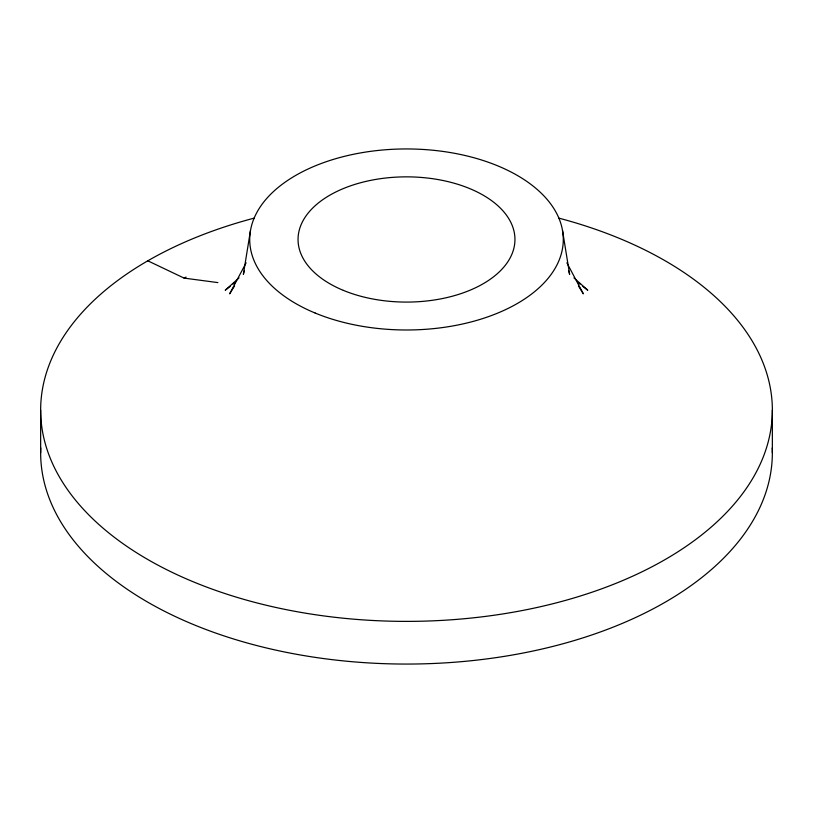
<?xml version="1.0" encoding="UTF-8"?>
<svg xmlns="http://www.w3.org/2000/svg" width="813" height="813" viewBox="0 0 813 813"><rect width="100%" height="100%" fill="white"/><g stroke="black" fill="none" stroke-linecap="round" stroke-linejoin="round"><path stroke-width="1.22" d="M250.465 230.597L243.372 274.367L244.256 270.922M246.115 262.823L229.652 293.839L234.54 285.952M239.032 277.883L225.221 290.231L230.12 286.42M233.067 284.123L235.028 282.599M147.803 260.81L184.094 278.107L186.065 277.081M184.094 278.107L217.914 282.599M577.972 282.599L579.933 284.123M582.88 286.42L587.779 290.231L573.968 277.883M578.46 285.952L583.348 293.839L566.885 262.823M568.744 270.922L569.628 274.367L562.535 230.597M772.35 410.159L772.35 452.831M40.65 410.159L40.65 452.831M772.248 447.963A365.85 211.217 0 0 1 406.5 664.058A365.85 211.217 0 0 1 40.752 447.963M558.694 218.087A365.85 211.217 0 0 1 694.028 540.767A365.85 211.217 0 0 1 118.972 540.767A365.85 211.217 0 0 1 254.306 218.087M315.17 313.046A156.797 90.528 0 0 0 562.535 248.341A156.797 90.528 0 0 0 341.795 157.011A156.797 90.528 0 0 0 315.17 313.046M343.33 290.363A108.444 62.611 0 0 0 514.426 245.607A108.444 62.611 0 0 0 361.744 182.437A108.444 62.611 0 0 0 343.33 290.363"/></g></svg>
